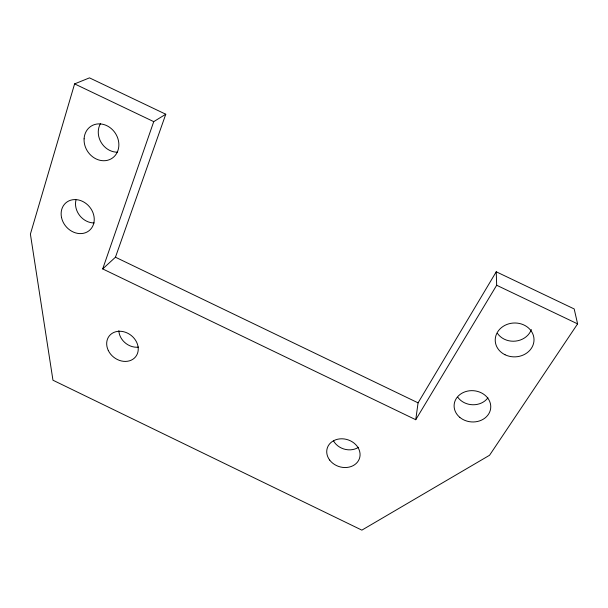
<?xml version="1.0" encoding="UTF-8"?>
<svg xmlns="http://www.w3.org/2000/svg" width="608" height="608" viewBox="0 0 608 608"><rect width="100%" height="100%" fill="white"/><g stroke="black" fill="none" stroke-linecap="round" stroke-linejoin="round"><path stroke-width="0.91" d="M415.75 419.718L418.068 402.846L496.242 271.791L574.188 308.948L577.6 323.874L489.546 455.27L361.866 530.138L52.957 380.213L30.4 234.103L74.602 83.889L89.49 77.862L165.771 114.236L115.452 257.214L102.699 268.926L415.75 419.718L496.675 285.258L496.242 271.791M102.699 268.926L153.733 121.638L165.771 114.236M74.602 83.889L153.733 121.638M496.675 285.258L577.6 323.874M115.452 257.214L418.068 402.846M487.928 397.814A17.723 15.238 4.4 0 1 457.854 397.328M531.354 329.544A18.696 16.446 -3.3 0 1 515.728 341.088A18.696 16.446 -3.3 0 1 497.534 333.488M358.515 447.29A16.363 13.802 16.9 0 1 333.511 440.853M138.586 347.13A16.256 13.657 38.2 0 1 118.834 330.752M117.58 152.175A18.491 16.112 57.6 0 1 101.202 142.523A18.491 16.112 57.6 0 1 100.472 123.644M94.126 222.954A17.518 14.949 50.3 0 1 75.985 200.002M84.094 138.829A19.175 16.576 56.7 0 0 109.303 159.722A19.175 16.576 56.7 0 0 111.006 128.372A19.175 16.576 56.7 0 0 84.094 138.829M108.277 350.451A16.796 13.954 37.8 0 0 135.561 356.85A16.796 13.954 37.8 0 0 123.546 331.71A16.796 13.954 37.8 0 0 108.277 350.451M61.514 217.474A18.141 15.337 49.7 0 0 88.867 230.873A18.141 15.337 49.7 0 0 82.696 201.438A18.141 15.337 49.7 0 0 61.514 217.474M459.777 417.331A18.354 15.641 5.1 0 0 490.246 410.438A18.354 15.641 5.1 0 0 467.263 391.164A18.354 15.641 5.1 0 0 459.777 417.331M505.02 354.738A19.395 16.933 -2.2 0 0 534.014 339.644A19.395 16.933 -2.2 0 0 504.822 325.402A19.395 16.933 -2.2 0 0 505.02 354.738M329.696 460.104A16.91 14.106 17.3 0 0 358.492 460.598A16.91 14.106 17.3 0 0 342.023 438.794A16.91 14.106 17.3 0 0 329.696 460.104"/></g></svg>
